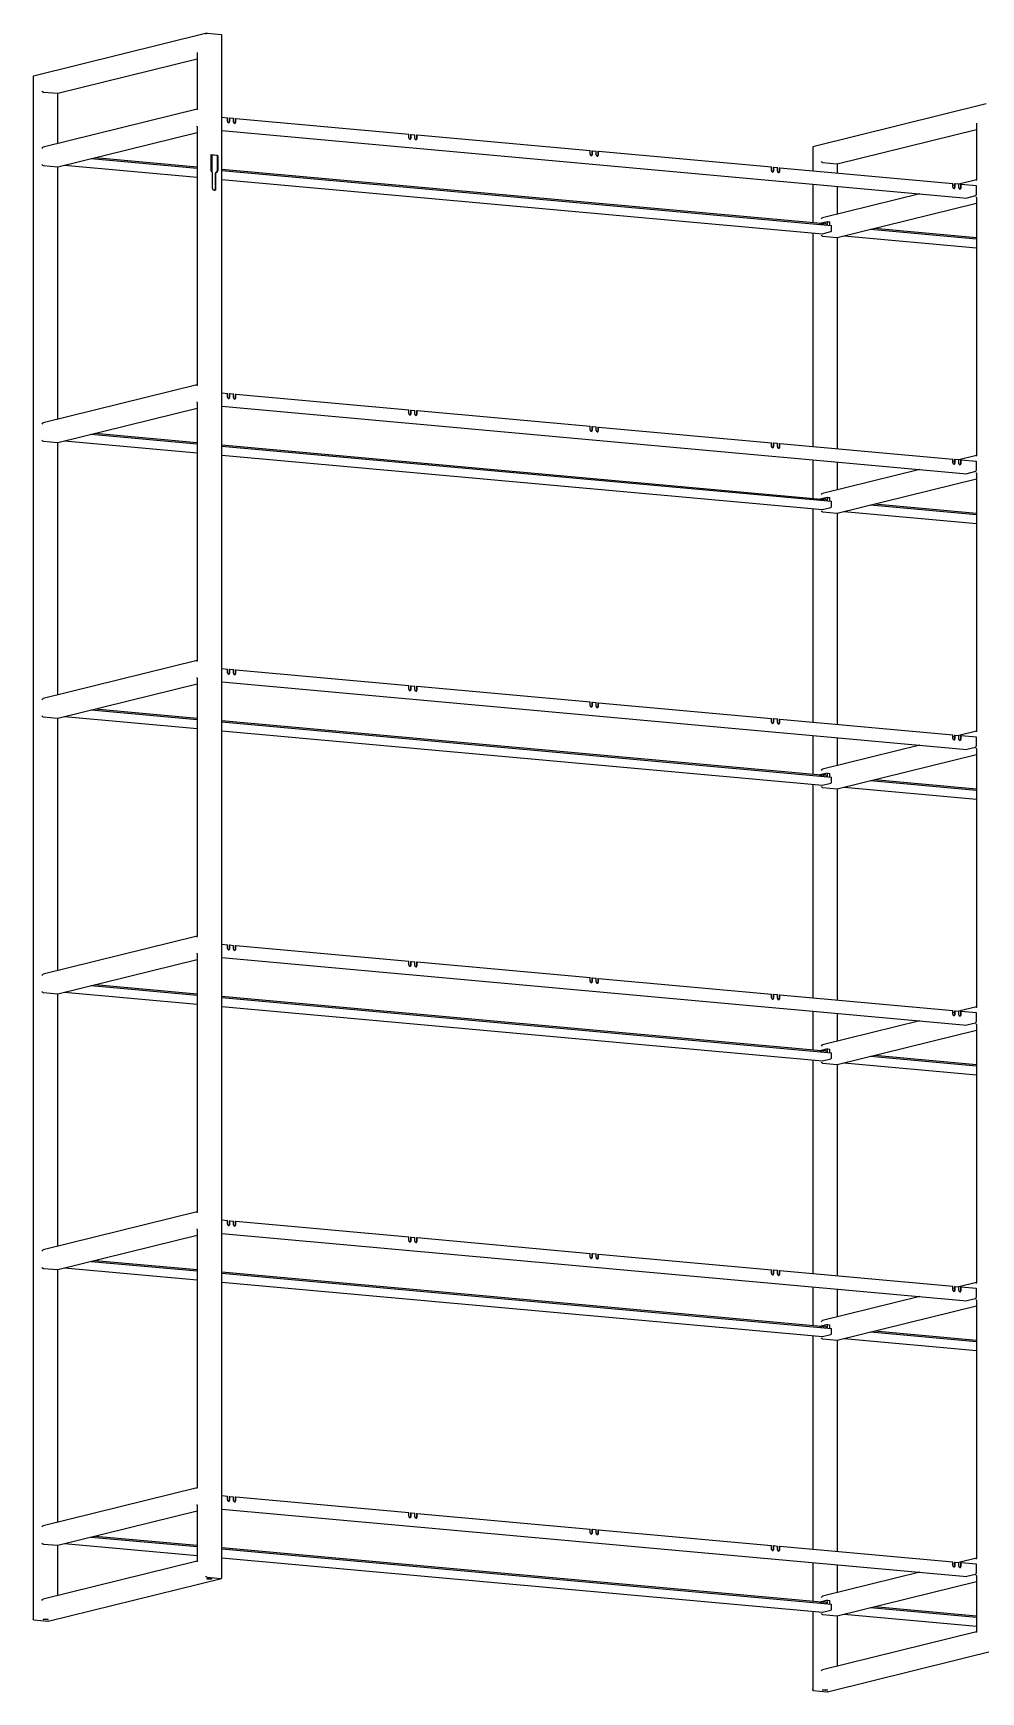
# Model space of a CAD drawing. Header units: inches. Extents: x 6 to 1987, y -21 to 287.
# Drawn here: x 578.5 to 629.4, y 53 to 142.2 of the extents above; entities that cross this region are included whole.
import ezdxf

# ---------------------------------------------------------------- set-up
doc = ezdxf.new("R2010")
doc.units = ezdxf.units.IN
doc.header["$LTSCALE"] = 12.7
doc.header["$MEASUREMENT"] = 0
doc.layers.add('Visible', color=7, linetype='Continuous', lineweight=25)

msp = doc.modelspace()

# ---------------------------------------------------------------- linework, layer by layer
at = {"layer": 'Visible'}
for p, q in [((587.79561, 142.17604), (578.47508, 139.87228)), ((587.81125, 142.17742), (588.56402, 142.10921)), ((588.59294, 59.07617), (588.59294, 142.07293)), ((587.26439, 141.09694), (587.26439, 138.07354)), ((579.77209, 138.94489), (587.26439, 140.79676)), ((578.45931, 139.85213), (578.45931, 56.85537)), ((579.00618, 139.01233), (579.75894, 138.94412)), ((579.78787, 136.24181), (579.78787, 138.94879)), ((629.71087, 138.37778), (620.39035, 136.07402)), ((587.26439, 138.08979), (578.99053, 136.04473)), ((588.59294, 137.66029), (588.90149, 137.63233)), ((588.90149, 137.43458), (588.90149, 137.63233)), ((588.99017, 137.61379), (589.02124, 137.62148)), ((588.99017, 137.61379), (588.99017, 137.41605)), ((589.02124, 137.62148), (589.22654, 137.60287)), ((589.02124, 137.42373), (589.02124, 137.62148)), ((589.22654, 137.40512), (589.22654, 137.60287)), ((589.31522, 137.58434), (589.3463, 137.59202)), ((589.31522, 137.58434), (589.31522, 137.38659)), ((589.3463, 137.59202), (598.6532, 136.74865)), ((589.3463, 137.39427), (589.3463, 137.59202)), ((579.77209, 134.98994), (587.26439, 136.84181)), ((587.26439, 137.14199), (587.26439, 123.24247)), ((588.59294, 136.94121), (628.66496, 133.30998)), ((598.6532, 136.5509), (598.6532, 136.74865)), ((598.74188, 136.73012), (598.77296, 136.7378)), ((598.74188, 136.73012), (598.74188, 136.53237)), ((598.77296, 136.7378), (598.97826, 136.71919)), ((598.77296, 136.54005), (598.77296, 136.7378)), ((598.97826, 136.52145), (598.97826, 136.71919)), ((599.06694, 136.70066), (599.09802, 136.70834)), ((599.06694, 136.70066), (599.06694, 136.50291)), ((599.09802, 136.70834), (608.40492, 135.86497)), ((599.09802, 136.5106), (599.09802, 136.70834)), ((621.68736, 135.14662), (629.17965, 136.9985)), ((629.17965, 137.29868), (629.17965, 134.27527)), ((588.35872, 135.60215), (588.01655, 135.63315)), ((608.40492, 135.66723), (608.40492, 135.86497)), ((608.4936, 135.84644), (608.52467, 135.85412)), ((608.4936, 135.84644), (608.4936, 135.64869)), ((608.52467, 135.85412), (608.72997, 135.83552)), ((608.52467, 135.65637), (608.52467, 135.85412)), ((608.72997, 135.63777), (608.72997, 135.83552)), ((608.81865, 135.81698), (608.84973, 135.82466)), ((608.81865, 135.81698), (608.81865, 135.61924)), ((608.84973, 135.82466), (618.15663, 134.9813)), ((608.84973, 135.62692), (608.84973, 135.82466)), ((620.37457, 136.05387), (620.37457, 134.78031)), ((579.00618, 135.05738), (579.75894, 134.98917)), ((579.78787, 121.41075), (579.78787, 134.99384)), ((580.14589, 135.08233), (587.26439, 134.43727)), ((581.57216, 135.43486), (587.26439, 134.91904)), ((581.78779, 135.48816), (587.26439, 134.99188)), ((587.99945, 135.61493), (587.99945, 134.81235)), ((588.32764, 135.59447), (588.00145, 135.62402)), ((588.00446, 134.79792), (588.08853, 134.69312)), ((588.07715, 134.70731), (588.07715, 135.61716)), ((588.33974, 134.75704), (588.25567, 134.66748)), ((588.37082, 134.76472), (588.28674, 134.67516)), ((588.34475, 135.57314), (588.34475, 134.77057)), ((588.37583, 135.58082), (588.37583, 134.77825)), ((588.59294, 134.87149), (620.82287, 131.95089)), ((588.59294, 134.79865), (621.38806, 131.82683)), ((618.15663, 134.78355), (618.15663, 134.9813)), ((618.24531, 134.96276), (618.27639, 134.97044)), ((618.24531, 134.96276), (618.24531, 134.76501)), ((618.27639, 134.7727), (618.27639, 134.97044)), ((618.27639, 134.97044), (618.48169, 134.95184)), ((618.48169, 134.75409), (618.48169, 134.95184)), ((618.57037, 134.93331), (618.60145, 134.94099)), ((618.57037, 134.93331), (618.57037, 134.73556)), ((618.60145, 134.94099), (627.90834, 134.09762)), ((618.60145, 134.74324), (618.60145, 134.94099)), ((620.92144, 135.21407), (621.67421, 135.14585)), ((621.70313, 134.65992), (621.70313, 135.15052)), ((588.09354, 133.84645), (588.09354, 134.67868)), ((588.25066, 133.82171), (588.25066, 134.65395)), ((588.28173, 133.8294), (588.28173, 134.66163)), ((588.59294, 134.31688), (620.89578, 131.38967)), ((620.37457, 134.06124), (620.37457, 131.99151)), ((621.70313, 132.44355), (621.70313, 133.94085)), ((627.90834, 133.89987), (627.90834, 134.09762)), ((627.99703, 133.99921), (627.90834, 133.97729)), ((627.99703, 134.07908), (628.0281, 134.08677)), ((627.99703, 134.07908), (627.99703, 133.88134)), ((628.0281, 134.08677), (628.2334, 134.06816)), ((628.0281, 133.88902), (628.0281, 134.08677)), ((629.17965, 134.29152), (628.2334, 134.05764)), ((628.2334, 133.87041), (628.2334, 134.06816)), ((628.32208, 134.04963), (628.35316, 134.05731)), ((628.32208, 134.04963), (628.32208, 133.85188)), ((628.35316, 134.05731), (629.15725, 133.98445)), ((628.35316, 133.85956), (628.35316, 134.05731)), ((629.15725, 133.98445), (629.15725, 133.49008)), ((626.13579, 133.53917), (620.9058, 132.24647)), ((621.68736, 131.19167), (629.17965, 133.04355)), ((629.12617, 133.42307), (628.67038, 133.31041)), ((629.17965, 133.34373), (629.17965, 119.44421)), ((620.37457, 131.4369), (620.37457, 119.94925)), ((621.16833, 132.03628), (620.76433, 131.93642)), ((620.76433, 131.93642), (620.76433, 131.88336)), ((620.8303, 131.90603), (620.81604, 131.87989)), ((620.9012, 131.3901), (621.35699, 131.50276)), ((621.05936, 131.93756), (620.90539, 131.95151)), ((620.92144, 131.25912), (621.67421, 131.1909)), ((621.16833, 132.03628), (621.30519, 132.02387)), ((621.16833, 131.84675), (621.16833, 132.03628)), ((621.30519, 131.83434), (621.30519, 132.02387)), ((621.38806, 131.56976), (621.38806, 131.82683)), ((621.70313, 119.82886), (621.70313, 131.19557)), ((622.06115, 131.28406), (629.17965, 130.639)), ((623.48742, 131.6366), (629.17965, 131.12078)), ((623.70305, 131.68989), (629.17965, 131.19362)), ((587.26439, 123.25872), (578.99053, 121.21367)), ((587.26439, 122.31093), (587.26439, 108.41141)), ((588.59294, 122.82922), (588.90149, 122.80126)), ((588.90149, 122.60352), (588.90149, 122.80126)), ((588.99017, 122.78273), (589.02124, 122.79041)), ((588.99017, 122.78273), (588.99017, 122.58498)), ((589.02124, 122.79041), (589.22654, 122.77181)), ((589.02124, 122.59266), (589.02124, 122.79041)), ((589.22654, 122.57406), (589.22654, 122.77181)), ((589.31522, 122.75328), (589.3463, 122.76096)), ((589.31522, 122.75328), (589.31522, 122.55553)), ((589.3463, 122.76096), (598.6532, 121.91759)), ((589.3463, 122.56321), (589.3463, 122.76096)), ((579.77209, 120.15887), (587.26439, 122.01075)), ((588.59294, 122.11015), (628.66496, 118.47892)), ((598.6532, 121.71984), (598.6532, 121.91759)), ((598.74188, 121.89905), (598.77296, 121.90673)), ((598.74188, 121.89905), (598.74188, 121.70131)), ((598.77296, 121.90673), (598.97826, 121.88813)), ((598.77296, 121.70899), (598.77296, 121.90673)), ((598.97826, 121.69038), (598.97826, 121.88813)), ((599.06694, 121.8696), (599.09802, 121.87728)), ((599.06694, 121.8696), (599.06694, 121.67185)), ((599.09802, 121.87728), (608.40492, 121.03391)), ((599.09802, 121.67953), (599.09802, 121.87728)), ((581.57216, 120.6038), (587.26439, 120.08798)), ((581.78779, 120.65709), (587.26439, 120.16082)), ((608.40492, 120.83616), (608.40492, 121.03391)), ((608.4936, 121.01538), (608.52467, 121.02306)), ((608.4936, 121.01538), (608.4936, 120.81763)), ((608.52467, 121.02306), (608.72997, 121.00445)), ((608.52467, 120.82531), (608.52467, 121.02306)), ((608.72997, 120.80671), (608.72997, 121.00445)), ((608.81865, 120.98592), (608.84973, 120.9936)), ((608.81865, 120.98592), (608.81865, 120.78817)), ((608.84973, 120.9936), (618.15663, 120.15023)), ((608.84973, 120.79585), (608.84973, 120.9936)), ((579.00618, 120.22632), (579.75894, 120.1581)), ((579.78787, 106.57968), (579.78787, 120.16277)), ((580.14589, 120.25126), (587.26439, 119.6062)), ((588.59294, 120.04043), (620.82287, 117.11983)), ((588.59294, 119.96759), (621.38806, 116.99577)), ((618.15663, 119.95248), (618.15663, 120.15023)), ((618.24531, 120.1317), (618.27639, 120.13938)), ((618.24531, 120.1317), (618.24531, 119.93395)), ((618.27639, 119.94163), (618.27639, 120.13938)), ((618.27639, 120.13938), (618.48169, 120.12078)), ((618.48169, 119.92303), (618.48169, 120.12078)), ((618.57037, 120.10224), (618.60145, 120.10992)), ((618.57037, 120.10224), (618.57037, 119.9045)), ((618.60145, 120.10992), (627.90834, 119.26655)), ((618.60145, 119.91218), (618.60145, 120.10992)), ((588.59294, 119.48581), (620.89578, 116.5586)), ((620.37457, 119.23017), (620.37457, 117.16045)), ((626.13579, 118.70811), (620.9058, 117.41541)), ((621.70313, 117.61248), (621.70313, 119.10978)), ((627.90834, 119.06881), (627.90834, 119.26655)), ((627.99703, 119.16815), (627.90834, 119.14623)), ((627.99703, 119.24802), (628.0281, 119.2557)), ((627.99703, 119.24802), (627.99703, 119.05027)), ((628.0281, 119.2557), (628.2334, 119.2371)), ((628.0281, 119.05795), (628.0281, 119.2557)), ((629.17965, 119.46046), (628.2334, 119.22657)), ((628.2334, 119.03935), (628.2334, 119.2371)), ((628.32208, 119.21857), (628.35316, 119.22625)), ((628.32208, 119.21857), (628.32208, 119.02082)), ((628.35316, 119.22625), (629.15725, 119.15338)), ((628.35316, 119.0285), (628.35316, 119.22625)), ((629.15725, 119.15338), (629.15725, 118.65901)), ((621.68736, 116.36061), (629.17965, 118.21248)), ((629.12617, 118.59201), (628.67038, 118.47935)), ((629.17965, 118.51267), (629.17965, 104.61315)), ((621.16833, 117.20521), (620.76433, 117.10536)), ((620.76433, 117.10536), (620.76433, 117.05229)), ((620.8303, 117.07497), (620.81604, 117.04882)), ((621.05936, 117.1065), (620.90539, 117.12045)), ((621.16833, 117.20521), (621.30519, 117.19281)), ((621.16833, 117.01568), (621.16833, 117.20521)), ((621.30519, 117.00328), (621.30519, 117.19281)), ((621.38806, 116.7387), (621.38806, 116.99577)), ((620.37457, 116.60583), (620.37457, 105.11818)), ((620.9012, 116.55904), (621.35699, 116.67169)), ((620.92144, 116.42805), (621.67421, 116.35984)), ((621.70313, 104.99779), (621.70313, 116.36451)), ((622.06115, 116.453), (629.17965, 115.80794)), ((623.48742, 116.80553), (629.17965, 116.28972)), ((623.70305, 116.85883), (629.17965, 116.36255)), ((587.26439, 108.42766), (578.99053, 106.38261)), ((588.59294, 107.99816), (588.90149, 107.9702)), ((588.90149, 107.77245), (588.90149, 107.9702)), ((579.77209, 105.32781), (587.26439, 107.17968)), ((587.26439, 107.47987), (587.26439, 93.58035)), ((588.59294, 107.27909), (628.66496, 103.64785)), ((588.99017, 107.95167), (589.02124, 107.95935)), ((588.99017, 107.95167), (588.99017, 107.75392)), ((589.02124, 107.95935), (589.22654, 107.94075)), ((589.02124, 107.7616), (589.02124, 107.95935)), ((589.22654, 107.743), (589.22654, 107.94075)), ((589.31522, 107.92221), (589.3463, 107.92989)), ((589.31522, 107.92221), (589.31522, 107.72446)), ((589.3463, 107.92989), (598.6532, 107.08652)), ((589.3463, 107.73215), (589.3463, 107.92989)), ((598.6532, 106.88878), (598.6532, 107.08652)), ((598.74188, 107.06799), (598.77296, 107.07567)), ((598.77296, 107.07567), (598.97826, 107.05707)), ((598.77296, 106.87792), (598.77296, 107.07567)), ((598.74188, 107.06799), (598.74188, 106.87024)), ((598.97826, 106.85932), (598.97826, 107.05707)), ((599.06694, 107.03853), (599.09802, 107.04622)), ((599.06694, 107.03853), (599.06694, 106.84079)), ((599.09802, 107.04622), (608.40492, 106.20285)), ((599.09802, 106.84847), (599.09802, 107.04622)), ((608.40492, 106.0051), (608.40492, 106.20285)), ((608.4936, 106.18431), (608.52467, 106.19199)), ((608.4936, 106.18431), (608.4936, 105.98657)), ((608.52467, 106.19199), (608.72997, 106.17339)), ((608.52467, 105.99425), (608.52467, 106.19199)), ((579.00618, 105.39525), (579.75894, 105.32704)), ((579.78787, 91.74862), (579.78787, 105.33171)), ((580.14589, 105.4202), (587.26439, 104.77514)), ((581.57216, 105.77273), (587.26439, 105.25692)), ((581.78779, 105.82603), (587.26439, 105.32975)), ((608.72997, 105.97564), (608.72997, 106.17339)), ((608.81865, 106.15486), (608.84973, 106.16254)), ((608.81865, 106.15486), (608.81865, 105.95711)), ((608.84973, 106.16254), (618.15663, 105.31917)), ((608.84973, 105.96479), (608.84973, 106.16254)), ((618.15663, 105.12142), (618.15663, 105.31917)), ((618.24531, 105.30063), (618.27639, 105.30832)), ((618.24531, 105.30063), (618.24531, 105.10289)), ((618.27639, 105.11057), (618.27639, 105.30832)), ((618.27639, 105.30832), (618.48169, 105.28971)), ((618.48169, 105.09196), (618.48169, 105.28971)), ((588.59294, 105.20936), (620.82287, 102.28876)), ((588.59294, 105.13652), (621.38806, 102.16471)), ((588.59294, 104.65475), (620.89578, 101.72754)), ((618.57037, 105.27118), (618.60145, 105.27886)), ((618.57037, 105.27118), (618.57037, 105.07343)), ((618.60145, 105.27886), (627.90834, 104.43549)), ((618.60145, 105.08111), (618.60145, 105.27886)), ((620.37457, 104.39911), (620.37457, 102.32939)), ((627.90834, 104.23774), (627.90834, 104.43549)), ((627.99703, 104.41696), (628.0281, 104.42464)), ((627.99703, 104.41696), (627.99703, 104.21921)), ((628.0281, 104.42464), (628.2334, 104.40603)), ((628.0281, 104.22689), (628.0281, 104.42464)), ((629.17965, 104.6294), (628.2334, 104.39551)), ((628.2334, 104.20829), (628.2334, 104.40603)), ((626.13579, 103.87704), (620.9058, 102.58434)), ((621.70313, 102.78142), (621.70313, 104.27872)), ((627.99703, 104.33709), (627.90834, 104.31517)), ((628.32208, 104.3875), (628.35316, 104.39518)), ((628.32208, 104.3875), (628.32208, 104.18975)), ((628.35316, 104.39518), (629.15725, 104.32232)), ((628.35316, 104.19744), (628.35316, 104.39518)), ((629.12617, 103.76094), (628.67038, 103.64829)), ((629.15725, 104.32232), (629.15725, 103.82795)), ((629.17965, 103.6816), (629.17965, 89.78208)), ((621.68736, 101.52955), (629.17965, 103.38142)), ((620.37457, 101.77477), (620.37457, 90.28712)), ((621.16833, 102.37415), (620.76433, 102.27429)), ((620.76433, 102.27429), (620.76433, 102.22123)), ((620.8303, 102.2439), (620.81604, 102.21776)), ((620.9012, 101.72797), (621.35699, 101.84063)), ((621.05936, 102.27543), (620.90539, 102.28939)), ((621.16833, 102.37415), (621.30519, 102.36175)), ((621.16833, 102.18462), (621.16833, 102.37415)), ((621.30519, 102.17222), (621.30519, 102.36175)), ((621.38806, 101.90764), (621.38806, 102.16471)), ((623.48742, 101.97447), (629.17965, 101.45865)), ((623.70305, 102.02777), (629.17965, 101.53149)), ((620.92144, 101.59699), (621.67421, 101.52878)), ((621.70313, 90.16673), (621.70313, 101.53344)), ((622.06115, 101.62194), (629.17965, 100.97688)), ((587.26439, 93.5966), (578.99053, 91.55154)), ((588.59294, 93.1671), (588.90149, 93.13914)), ((588.90149, 92.94139), (588.90149, 93.13914)), ((588.99017, 93.1206), (589.02124, 93.12829)), ((588.99017, 93.1206), (588.99017, 92.92286)), ((589.02124, 93.12829), (589.22654, 93.10968)), ((589.02124, 92.93054), (589.02124, 93.12829)), ((589.22654, 92.91193), (589.22654, 93.10968)), ((589.31522, 93.09115), (589.3463, 93.09883)), ((589.31522, 93.09115), (589.31522, 92.8934)), ((589.3463, 93.09883), (598.6532, 92.25546)), ((589.3463, 92.90108), (589.3463, 93.09883)), ((579.77209, 90.49675), (587.26439, 92.34862)), ((587.26439, 92.6488), (587.26439, 78.74928)), ((588.59294, 92.44802), (628.66496, 88.81679)), ((598.6532, 92.05771), (598.6532, 92.25546)), ((598.74188, 92.23693), (598.77296, 92.24461)), ((598.74188, 92.23693), (598.74188, 92.03918)), ((598.77296, 92.24461), (598.97826, 92.226)), ((598.77296, 92.04686), (598.77296, 92.24461)), ((598.97826, 92.02826), (598.97826, 92.226)), ((599.06694, 92.20747), (599.09802, 92.21515)), ((599.06694, 92.20747), (599.06694, 92.00972)), ((599.09802, 92.21515), (608.40492, 91.37178)), ((599.09802, 92.0174), (599.09802, 92.21515)), ((608.40492, 91.17403), (608.40492, 91.37178)), ((608.4936, 91.35325), (608.52467, 91.36093)), ((608.4936, 91.35325), (608.4936, 91.1555)), ((608.52467, 91.36093), (608.72997, 91.34233)), ((608.52467, 91.16318), (608.52467, 91.36093)), ((608.72997, 91.14458), (608.72997, 91.34233)), ((608.81865, 91.32379), (608.84973, 91.33147)), ((608.81865, 91.32379), (608.81865, 91.12605)), ((608.84973, 91.33147), (618.15663, 90.4881)), ((608.84973, 91.13373), (608.84973, 91.33147)), ((579.00618, 90.56419), (579.75894, 90.49598)), ((579.78787, 76.91756), (579.78787, 90.50064)), ((580.14589, 90.58914), (587.26439, 89.94408)), ((581.57216, 90.94167), (587.26439, 90.42585)), ((581.78779, 90.99497), (587.26439, 90.49869)), ((588.59294, 90.3783), (620.82287, 87.4577)), ((588.59294, 90.30546), (621.38806, 87.33364)), ((618.15663, 90.29036), (618.15663, 90.4881)), ((618.24531, 90.46957), (618.27639, 90.47725)), ((618.24531, 90.46957), (618.24531, 90.27182)), ((618.27639, 90.27951), (618.27639, 90.47725)), ((618.27639, 90.47725), (618.48169, 90.45865)), ((618.48169, 90.2609), (618.48169, 90.45865)), ((618.57037, 90.44012), (618.60145, 90.4478)), ((618.57037, 90.44012), (618.57037, 90.24237)), ((618.60145, 90.4478), (627.90834, 89.60443)), ((618.60145, 90.25005), (618.60145, 90.4478)), ((588.59294, 89.82368), (620.89578, 86.89648)), ((620.37457, 89.56805), (620.37457, 87.49832)), ((621.70313, 87.95036), (621.70313, 89.44766)), ((627.90834, 89.40668), (627.90834, 89.60443)), ((627.99703, 89.50602), (627.90834, 89.4841)), ((627.99703, 89.58589), (628.0281, 89.59358)), ((627.99703, 89.58589), (627.99703, 89.38815)), ((628.0281, 89.59358), (628.2334, 89.57497)), ((628.0281, 89.39583), (628.0281, 89.59358)), ((629.17965, 89.79833), (628.2334, 89.56445)), ((628.2334, 89.37722), (628.2334, 89.57497)), ((628.32208, 89.55644), (628.35316, 89.56412)), ((628.32208, 89.55644), (628.32208, 89.35869)), ((628.35316, 89.56412), (629.15725, 89.49125)), ((628.35316, 89.36637), (628.35316, 89.56412)), ((629.15725, 89.49125), (629.15725, 88.99689)), ((626.13579, 89.04598), (620.9058, 87.75328)), ((621.68736, 86.69848), (629.17965, 88.55036)), ((629.12617, 88.92988), (628.67038, 88.81722)), ((629.17965, 88.85054), (629.17965, 74.95102)), ((621.16833, 87.54309), (620.76433, 87.44323)), ((621.05936, 87.44437), (620.90539, 87.45832)), ((621.16833, 87.54309), (621.30519, 87.53068)), ((621.16833, 87.35356), (621.16833, 87.54309)), ((621.30519, 87.34115), (621.30519, 87.53068)), ((620.37457, 86.94371), (620.37457, 75.45606)), ((620.76433, 87.44323), (620.76433, 87.39017)), ((620.8303, 87.41284), (620.81604, 87.3867)), ((620.9012, 86.89691), (621.35699, 87.00957)), ((620.92144, 86.76593), (621.67421, 86.69771)), ((621.38806, 87.07657), (621.38806, 87.33364)), ((621.70313, 75.33567), (621.70313, 86.70238)), ((622.06115, 86.79087), (629.17965, 86.14581)), ((623.48742, 87.14341), (629.17965, 86.62759)), ((623.70305, 87.1967), (629.17965, 86.70043)), ((587.26439, 78.76553), (578.99053, 76.72048)), ((587.26439, 77.81774), (587.26439, 63.91822)), ((588.59294, 78.33603), (588.90149, 78.30807)), ((588.90149, 78.11033), (588.90149, 78.30807)), ((588.99017, 78.28954), (589.02124, 78.29722)), ((588.99017, 78.28954), (588.99017, 78.09179)), ((589.02124, 78.29722), (589.22654, 78.27862)), ((589.02124, 78.09947), (589.02124, 78.29722)), ((589.22654, 78.08087), (589.22654, 78.27862)), ((589.31522, 78.26008), (589.3463, 78.26777)), ((589.31522, 78.26008), (589.31522, 78.06234)), ((589.3463, 78.26777), (598.6532, 77.4244)), ((589.3463, 78.07002), (589.3463, 78.26777)), ((579.77209, 75.66568), (587.26439, 77.51756)), ((588.59294, 77.61696), (628.66496, 73.98573)), ((598.6532, 77.22665), (598.6532, 77.4244)), ((598.74188, 77.40586), (598.77296, 77.41354)), ((598.74188, 77.40586), (598.74188, 77.20812)), ((598.77296, 77.41354), (598.97826, 77.39494)), ((598.77296, 77.2158), (598.77296, 77.41354)), ((598.97826, 77.19719), (598.97826, 77.39494)), ((599.06694, 77.37641), (599.09802, 77.38409)), ((599.06694, 77.37641), (599.06694, 77.17866)), ((599.09802, 77.38409), (608.40492, 76.54072)), ((599.09802, 77.18634), (599.09802, 77.38409)), ((581.57216, 76.1106), (587.26439, 75.59479)), ((581.78779, 76.1639), (587.26439, 75.66763)), ((608.40492, 76.34297), (608.40492, 76.54072)), ((608.4936, 76.52219), (608.52467, 76.52987)), ((608.4936, 76.52219), (608.4936, 76.32444)), ((608.52467, 76.52987), (608.72997, 76.51126)), ((608.52467, 76.33212), (608.52467, 76.52987)), ((608.72997, 76.31352), (608.72997, 76.51126)), ((608.81865, 76.49273), (608.84973, 76.50041)), ((608.81865, 76.49273), (608.81865, 76.29498)), ((608.84973, 76.50041), (618.15663, 75.65704)), ((608.84973, 76.30266), (608.84973, 76.50041)), ((579.00618, 75.73313), (579.75894, 75.66491)), ((579.78787, 62.08649), (579.78787, 75.66958)), ((580.14589, 75.75807), (587.26439, 75.11301)), ((588.59294, 75.54724), (620.82287, 72.62664)), ((588.59294, 75.4744), (621.38806, 72.50258)), ((588.59294, 74.99262), (620.89578, 72.06541)), ((618.15663, 75.45929), (618.15663, 75.65704)), ((618.24531, 75.63851), (618.27639, 75.64619)), ((618.24531, 75.63851), (618.24531, 75.44076)), ((618.27639, 75.44844), (618.27639, 75.64619)), ((618.27639, 75.64619), (618.48169, 75.62759)), ((618.48169, 75.42984), (618.48169, 75.62759)), ((618.57037, 75.60905), (618.60145, 75.61673)), ((618.57037, 75.60905), (618.57037, 75.4113)), ((618.60145, 75.61673), (627.90834, 74.77336)), ((618.60145, 75.41899), (618.60145, 75.61673)), ((629.17965, 74.96727), (628.2334, 74.73338)), ((620.37457, 74.73698), (620.37457, 72.66726)), ((626.13579, 74.21492), (620.9058, 72.92222)), ((621.70313, 73.11929), (621.70313, 74.61659)), ((627.90834, 74.57562), (627.90834, 74.77336)), ((627.99703, 74.67496), (627.90834, 74.65304)), ((627.99703, 74.75483), (628.0281, 74.76251)), ((627.99703, 74.75483), (627.99703, 74.55708)), ((628.0281, 74.76251), (628.2334, 74.74391)), ((628.0281, 74.56476), (628.0281, 74.76251)), ((628.2334, 74.54616), (628.2334, 74.74391)), ((628.32208, 74.72537), (628.35316, 74.73306)), ((628.32208, 74.72537), (628.32208, 74.52763)), ((628.35316, 74.73306), (629.15725, 74.66019)), ((628.35316, 74.53531), (628.35316, 74.73306)), ((629.12617, 74.09882), (628.67038, 73.98616)), ((629.15725, 74.66019), (629.15725, 74.16582)), ((621.68736, 71.86742), (629.17965, 73.71929)), ((629.17965, 74.01948), (629.17965, 60.11996)), ((621.16833, 72.71202), (620.76433, 72.61217)), ((620.76433, 72.61217), (620.76433, 72.5591)), ((620.8303, 72.58178), (620.81604, 72.55563)), ((621.05936, 72.61331), (620.90539, 72.62726)), ((621.16833, 72.71202), (621.30519, 72.69962)), ((621.16833, 72.52249), (621.16833, 72.71202)), ((621.30519, 72.51009), (621.30519, 72.69962)), ((621.38806, 72.24551), (621.38806, 72.50258)), ((623.48742, 72.31234), (629.17965, 71.79652)), ((623.70305, 72.36564), (629.17965, 71.86936)), ((620.37457, 72.11264), (620.37457, 60.62499)), ((620.9012, 72.06584), (621.35699, 72.1785)), ((620.92144, 71.93486), (621.67421, 71.86665)), ((621.70313, 60.5046), (621.70313, 71.87132)), ((622.06115, 71.95981), (629.17965, 71.31475)), ((587.26439, 63.93447), (578.99053, 61.88942)), ((588.59294, 63.50497), (588.90149, 63.47701)), ((588.90149, 63.27926), (588.90149, 63.47701)), ((588.99017, 63.45848), (589.02124, 63.46616)), ((588.99017, 63.45848), (588.99017, 63.26073)), ((589.02124, 63.46616), (589.22654, 63.44755)), ((589.02124, 63.26841), (589.02124, 63.46616)), ((589.22654, 63.24981), (589.22654, 63.44755)), ((589.31522, 63.42902), (589.3463, 63.4367)), ((589.31522, 63.42902), (589.31522, 63.23127)), ((589.3463, 63.4367), (598.6532, 62.59333)), ((589.3463, 63.23895), (589.3463, 63.4367)), ((579.77209, 60.83462), (587.26439, 62.68649)), ((587.26439, 62.98668), (587.26439, 59.96327)), ((588.59294, 62.7859), (628.66496, 59.15466)), ((598.6532, 62.39559), (598.6532, 62.59333)), ((598.74188, 62.5748), (598.77296, 62.58248)), ((598.74188, 62.5748), (598.74188, 62.37705)), ((598.77296, 62.58248), (598.97826, 62.56388)), ((598.77296, 62.38473), (598.77296, 62.58248)), ((598.97826, 62.36613), (598.97826, 62.56388)), ((599.06694, 62.54534), (599.09802, 62.55302)), ((599.06694, 62.54534), (599.06694, 62.3476)), ((599.09802, 62.55302), (608.40492, 61.70966)), ((599.09802, 62.35528), (599.09802, 62.55302)), ((608.40492, 61.51191), (608.40492, 61.70966)), ((608.4936, 61.69112), (608.52467, 61.6988)), ((608.4936, 61.69112), (608.4936, 61.49337)), ((608.52467, 61.6988), (608.72997, 61.6802)), ((608.52467, 61.50106), (608.52467, 61.6988)), ((608.72997, 61.48245), (608.72997, 61.6802)), ((608.81865, 61.66167), (608.84973, 61.66935)), ((608.81865, 61.66167), (608.81865, 61.46392)), ((608.84973, 61.66935), (618.15663, 60.82598)), ((608.84973, 61.4716), (608.84973, 61.66935)), ((579.00618, 60.90206), (579.75894, 60.83385)), ((579.78787, 58.13154), (579.78787, 60.83852)), ((580.14589, 60.92701), (587.26439, 60.28195)), ((581.57216, 61.27954), (587.26439, 60.76372)), ((581.78779, 61.33284), (587.26439, 60.83656)), ((588.59294, 60.71617), (620.82287, 57.79557)), ((618.15663, 60.62823), (618.15663, 60.82598)), ((618.24531, 60.80744), (618.27639, 60.81513)), ((618.24531, 60.80744), (618.24531, 60.6097)), ((618.27639, 60.61738), (618.27639, 60.81513)), ((618.27639, 60.81513), (618.48169, 60.79652)), ((618.48169, 60.59877), (618.48169, 60.79652)), ((618.57037, 60.77799), (618.60145, 60.78567)), ((618.57037, 60.77799), (618.57037, 60.58024)), ((618.60145, 60.78567), (627.90834, 59.9423)), ((618.60145, 60.58792), (618.60145, 60.78567)), ((587.26439, 59.97952), (578.99053, 57.93447)), ((588.59294, 60.64333), (621.38806, 57.67152)), ((588.59294, 60.16156), (620.89578, 57.23435)), ((620.37457, 59.90592), (620.37457, 57.8362)), ((621.70313, 58.28823), (621.70313, 59.78553)), ((627.90834, 59.74455), (627.90834, 59.9423)), ((627.99703, 59.8439), (627.90834, 59.82198)), ((627.99703, 59.92377), (628.0281, 59.93145)), ((627.99703, 59.92377), (627.99703, 59.72602)), ((628.0281, 59.93145), (628.2334, 59.91284)), ((628.0281, 59.7337), (628.0281, 59.93145)), ((629.17965, 60.13621), (628.2334, 59.90232)), ((628.2334, 59.7151), (628.2334, 59.91284)), ((628.32208, 59.89431), (628.35316, 59.90199)), ((628.32208, 59.89431), (628.32208, 59.69656)), ((628.35316, 59.90199), (629.15725, 59.82913)), ((628.35316, 59.70424), (628.35316, 59.90199)), ((629.15725, 59.82913), (629.15725, 59.33476)), ((579.25664, 56.75226), (588.57717, 59.05602)), ((587.81125, 59.12347), (588.56402, 59.05526)), ((626.13579, 59.38385), (620.9058, 58.09115)), ((629.12617, 59.26775), (628.67038, 59.15509)), ((629.17965, 59.18841), (629.17965, 56.16501)), ((621.68736, 57.03636), (629.17965, 58.88823)), ((620.37457, 57.28158), (620.37457, 53.05711)), ((621.16833, 57.88096), (620.76433, 57.7811)), ((620.76433, 57.7811), (620.76433, 57.72804)), ((620.8303, 57.75071), (620.81604, 57.72457)), ((620.9012, 57.23478), (621.35699, 57.34744)), ((621.05936, 57.78224), (620.90539, 57.7962)), ((621.16833, 57.88096), (621.30519, 57.86856)), ((621.16833, 57.69143), (621.16833, 57.88096)), ((621.30519, 57.67903), (621.30519, 57.86856)), ((621.38806, 57.41444), (621.38806, 57.67152)), ((622.06115, 57.12875), (629.17965, 56.48369)), ((623.48742, 57.48128), (629.17965, 56.96546)), ((623.70305, 57.53458), (629.17965, 57.0383)), ((578.48823, 56.81909), (579.241, 56.75088)), ((620.92144, 57.1038), (621.67421, 57.03559)), ((621.70313, 54.33328), (621.70313, 57.04025)), ((629.17965, 56.18125), (620.9058, 54.1362)), ((621.17191, 52.954), (630.49243, 55.25776)), ((620.4035, 53.02083), (621.15626, 52.95262))]:
    msp.add_line(p, q, dxfattribs=at)
for centre, major_axis, ratio, start_param, end_param in [((587.78018, 142.11042), (0.04757, 0.06076), 0.60180008, 6.65419849, 8.22499482), ((588.53294, 142.04221), (0.04757, 0.06076), 0.60180008, 5.62784974, 6.65419849), ((587.32439, 141.12767), (0.04757, 0.06076), 0.60180008, 8.22499482, 8.76944239), ((578.51931, 139.82141), (0.05592, -0.04378), 0.49689318, 9.05376478, 10.34023872), ((578.9751, 139.06397), (0.05592, -0.04378), 0.49689318, 10.34023872, 11.91103505), ((579.72787, 138.99576), (0.05592, -0.04378), 0.49689318, 11.91103505, 12.19535743), ((588.96137, 137.42915), (-0.0168, 0.06795), 0.84577951, 1.28647394, 4.4280666), ((589.28642, 137.3997), (-0.0168, 0.06795), 0.84577951, 1.28647394, 4.4280666), ((598.71308, 136.54548), (-0.0168, 0.06795), 0.84577951, 1.28647394, 4.4280666), ((599.03814, 136.51602), (-0.0168, 0.06795), 0.84577951, 1.28647394, 4.4280666), ((629.23965, 137.32941), (0.04757, 0.06076), 0.60180008, 8.22499482, 8.76944239), ((578.9751, 135.97911), (0.04757, 0.06076), 0.60180008, 6.93852087, 8.22499482), ((588.01655, 135.61338), (-0.0048, 0.01942), 0.84577951, 5.99886292, 7.56965925), ((608.46479, 135.6618), (-0.0168, 0.06795), 0.84577951, 1.28647394, 4.4280666), ((608.78985, 135.63234), (-0.0168, 0.06795), 0.84577951, 1.28647394, 4.4280666), ((620.43457, 136.02314), (0.05592, -0.04378), 0.49689318, 9.05376478, 10.34023872), ((578.9751, 135.10902), (0.05592, -0.04378), 0.49689318, 10.34023872, 11.91103505), ((579.72787, 135.04081), (0.05592, -0.04378), 0.49689318, 11.91103505, 12.19535743), ((588.01655, 134.8108), (-0.0048, 0.01942), 0.84577951, 1.28647394, 2.07187211), ((588.32764, 135.57469), (-0.0048, 0.01942), 0.84577951, 4.4280666, 5.99886292), ((588.32764, 134.77212), (-0.0048, 0.01942), 0.84577951, 3.64266843, 4.4280666), ((588.35872, 135.58237), (-0.0048, 0.01942), 0.84577951, 4.4280666, 5.99886292), ((588.35872, 134.7798), (-0.0048, 0.01942), 0.84577951, 3.64266843, 4.4280666), ((618.21651, 134.77812), (-0.0168, 0.06795), 0.84577951, 1.28647394, 4.4280666), ((618.54157, 134.74867), (-0.0168, 0.06795), 0.84577951, 1.28647394, 4.4280666), ((620.89037, 135.26571), (0.05592, -0.04378), 0.49689318, 10.34023872, 11.91103505), ((621.64313, 135.1975), (0.05592, -0.04378), 0.49689318, 5.62784974, 5.91217212), ((588.07643, 134.68024), (-0.0048, 0.01942), 0.84577951, 4.4280666, 5.21346476), ((588.18764, 133.83792), (-0.02639, 0.10679), 0.84577951, 1.28647394, 4.4280666), ((588.26776, 134.6524), (-0.0048, 0.01942), 0.84577951, 0.50107578, 1.28647394), ((588.29884, 134.66008), (-0.0048, 0.01942), 0.84577951, 0.50107578, 1.28647394), ((627.96822, 133.89444), (-0.0168, 0.06795), 0.84577951, 1.28647394, 4.4280666), ((628.29328, 133.86499), (-0.0168, 0.06795), 0.84577951, 1.28647394, 4.4280666), ((588.15656, 133.83024), (-0.02639, 0.10679), 0.84577951, 3.314494, 4.4280666), ((620.89037, 132.18085), (0.04757, 0.06076), 0.60180008, 6.93852087, 8.22499482), ((620.89037, 131.31076), (0.05592, -0.04378), 0.49689318, 10.34023872, 11.91103505), ((620.9012, 131.44942), (-0.00541, -0.05976), 0.51211229, 0, 0.17513594), ((621.35699, 131.56208), (-0.00541, -0.05976), 0.51211229, 0.17513594, 1.74593227), ((621.64313, 131.24255), (0.05592, -0.04378), 0.49689318, 11.91103505, 12.19535743), ((588.96137, 122.59809), (-0.0168, 0.06795), 0.84577951, 1.28647394, 4.4280666), ((589.28642, 122.56864), (-0.0168, 0.06795), 0.84577951, 1.28647394, 4.4280666), ((598.71308, 121.71441), (-0.0168, 0.06795), 0.84577951, 1.28647394, 4.4280666), ((599.03814, 121.68496), (-0.0168, 0.06795), 0.84577951, 1.28647394, 4.4280666), ((578.9751, 121.14805), (0.04757, 0.06076), 0.60180008, 6.93852087, 8.22499482), ((608.46479, 120.83074), (-0.0168, 0.06795), 0.84577951, 1.28647394, 4.4280666), ((608.78985, 120.80128), (-0.0168, 0.06795), 0.84577951, 1.28647394, 4.4280666), ((578.9751, 120.27796), (0.05592, -0.04378), 0.49689318, 10.34023872, 11.91103505), ((579.72787, 120.20975), (0.05592, -0.04378), 0.49689318, 11.91103505, 12.19535743), ((618.21651, 119.94706), (-0.0168, 0.06795), 0.84577951, 1.28647394, 4.4280666), ((618.54157, 119.9176), (-0.0168, 0.06795), 0.84577951, 1.28647394, 4.4280666), ((627.96822, 119.06338), (-0.0168, 0.06795), 0.84577951, 1.28647394, 4.4280666), ((628.29328, 119.03392), (-0.0168, 0.06795), 0.84577951, 1.28647394, 4.4280666), ((620.89037, 117.34979), (0.04757, 0.06076), 0.60180008, 6.93852087, 8.22499482), ((620.89037, 116.4797), (0.05592, -0.04378), 0.49689318, 10.34023872, 11.91103505), ((620.9012, 116.61836), (-0.00541, -0.05976), 0.51211229, 0, 0.17513594), ((621.35699, 116.73102), (-0.00541, -0.05976), 0.51211229, 0.17513594, 1.74593227), ((621.64313, 116.41148), (0.05592, -0.04378), 0.49689318, 5.62784974, 5.91217212), ((588.96137, 107.76703), (-0.0168, 0.06795), 0.84577951, 1.28647394, 4.4280666), ((589.28642, 107.73757), (-0.0168, 0.06795), 0.84577951, 1.28647394, 4.4280666), ((578.9751, 106.31699), (0.04757, 0.06076), 0.60180008, 6.93852087, 8.22499482), ((598.71308, 106.88335), (-0.0168, 0.06795), 0.84577951, 1.28647394, 4.4280666), ((599.03814, 106.85389), (-0.0168, 0.06795), 0.84577951, 1.28647394, 4.4280666), ((578.9751, 105.4469), (0.05592, -0.04378), 0.49689318, 10.34023872, 11.91103505), ((579.72787, 105.37868), (0.05592, -0.04378), 0.49689318, 5.62784974, 5.91217212), ((608.46479, 105.99967), (-0.0168, 0.06795), 0.84577951, 1.28647394, 4.4280666), ((608.78985, 105.97022), (-0.0168, 0.06795), 0.84577951, 1.28647394, 4.4280666), ((618.21651, 105.11599), (-0.0168, 0.06795), 0.84577951, 1.28647394, 4.4280666), ((618.54157, 105.08654), (-0.0168, 0.06795), 0.84577951, 1.28647394, 4.4280666), ((627.96822, 104.23232), (-0.0168, 0.06795), 0.84577951, 1.28647394, 4.4280666), ((628.29328, 104.20286), (-0.0168, 0.06795), 0.84577951, 1.28647394, 4.4280666), ((620.89037, 102.51872), (0.04757, 0.06076), 0.60180008, 6.93852087, 8.22499482), ((620.9012, 101.7873), (-0.00541, -0.05976), 0.51211229, 0, 0.17513594), ((621.35699, 101.89995), (-0.00541, -0.05976), 0.51211229, 0.17513594, 1.74593227), ((620.89037, 101.64863), (0.05592, -0.04378), 0.49689318, 10.34023872, 11.91103505), ((621.64313, 101.58042), (0.05592, -0.04378), 0.49689318, 5.62784974, 5.91217212), ((588.96137, 92.93596), (-0.0168, 0.06795), 0.84577951, 1.28647394, 4.4280666), ((589.28642, 92.90651), (-0.0168, 0.06795), 0.84577951, 1.28647394, 4.4280666), ((598.71308, 92.05229), (-0.0168, 0.06795), 0.84577951, 1.28647394, 4.4280666), ((599.03814, 92.02283), (-0.0168, 0.06795), 0.84577951, 1.28647394, 4.4280666), ((578.9751, 91.48592), (0.04757, 0.06076), 0.60180008, 6.93852087, 8.22499482), ((608.46479, 91.16861), (-0.0168, 0.06795), 0.84577951, 1.28647394, 4.4280666), ((608.78985, 91.13915), (-0.0168, 0.06795), 0.84577951, 1.28647394, 4.4280666), ((578.9751, 90.61583), (0.05592, -0.04378), 0.49689318, 10.34023872, 11.91103505), ((579.72787, 90.54762), (0.05592, -0.04378), 0.49689318, 11.91103505, 12.19535743), ((618.21651, 90.28493), (-0.0168, 0.06795), 0.84577951, 1.28647394, 4.4280666), ((618.54157, 90.25548), (-0.0168, 0.06795), 0.84577951, 1.28647394, 4.4280666), ((627.96822, 89.40125), (-0.0168, 0.06795), 0.84577951, 1.28647394, 4.4280666), ((628.29328, 89.3718), (-0.0168, 0.06795), 0.84577951, 1.28647394, 4.4280666), ((620.89037, 87.68766), (0.04757, 0.06076), 0.60180008, 6.93852087, 8.22499482), ((620.89037, 86.81757), (0.05592, -0.04378), 0.49689318, 10.34023872, 11.91103505), ((620.9012, 86.95623), (-0.00541, -0.05976), 0.51211229, 0, 0.17513594), ((621.35699, 87.06889), (-0.00541, -0.05976), 0.51211229, 0.17513594, 1.74593227), ((621.64313, 86.74936), (0.05592, -0.04378), 0.49689318, 5.62784974, 5.91217212), ((588.96137, 78.1049), (-0.0168, 0.06795), 0.84577951, 1.28647394, 4.4280666), ((589.28642, 78.07544), (-0.0168, 0.06795), 0.84577951, 1.28647394, 4.4280666), ((598.71308, 77.22122), (-0.0168, 0.06795), 0.84577951, 1.28647394, 4.4280666), ((599.03814, 77.19177), (-0.0168, 0.06795), 0.84577951, 1.28647394, 4.4280666), ((578.9751, 76.65486), (0.04757, 0.06076), 0.60180008, 6.93852087, 8.22499482), ((608.46479, 76.33755), (-0.0168, 0.06795), 0.84577951, 1.28647394, 4.4280666), ((608.78985, 76.30809), (-0.0168, 0.06795), 0.84577951, 1.28647394, 4.4280666), ((578.9751, 75.78477), (0.05592, -0.04378), 0.49689318, 10.34023872, 11.91103505), ((579.72787, 75.71656), (0.05592, -0.04378), 0.49689318, 11.91103505, 12.19535743), ((618.21651, 75.45387), (-0.0168, 0.06795), 0.84577951, 1.28647394, 4.4280666), ((618.54157, 75.42441), (-0.0168, 0.06795), 0.84577951, 1.28647394, 4.4280666), ((627.96822, 74.57019), (-0.0168, 0.06795), 0.84577951, 1.28647394, 4.4280666), ((628.29328, 74.54073), (-0.0168, 0.06795), 0.84577951, 1.28647394, 4.4280666), ((620.89037, 72.8566), (0.04757, 0.06076), 0.60180008, 6.93852087, 8.22499482), ((620.89037, 71.98651), (0.05592, -0.04378), 0.49689318, 10.34023872, 11.91103505), ((620.9012, 72.12517), (-0.00541, -0.05976), 0.51211229, 0, 0.17513594), ((621.35699, 72.23783), (-0.00541, -0.05976), 0.51211229, 0.17513594, 1.74593227), ((621.64313, 71.91829), (0.05592, -0.04378), 0.49689318, 5.62784974, 5.91217212), ((588.96137, 63.27384), (-0.0168, 0.06795), 0.84577951, 1.28647394, 4.4280666), ((589.28642, 63.24438), (-0.0168, 0.06795), 0.84577951, 1.28647394, 4.4280666), ((578.9751, 61.8238), (0.04757, 0.06076), 0.60180008, 6.93852087, 8.22499482), ((598.71308, 62.39016), (-0.0168, 0.06795), 0.84577951, 1.28647394, 4.4280666), ((599.03814, 62.3607), (-0.0168, 0.06795), 0.84577951, 1.28647394, 4.4280666), ((578.9751, 60.95371), (0.05592, -0.04378), 0.49689318, 10.34023872, 11.91103505), ((579.72787, 60.88549), (0.05592, -0.04378), 0.49689318, 11.91103505, 12.19535743), ((608.46479, 61.50648), (-0.0168, 0.06795), 0.84577951, 1.28647394, 4.4280666), ((608.78985, 61.47703), (-0.0168, 0.06795), 0.84577951, 1.28647394, 4.4280666), ((618.21651, 60.6228), (-0.0168, 0.06795), 0.84577951, 1.28647394, 4.4280666), ((618.54157, 60.59335), (-0.0168, 0.06795), 0.84577951, 1.28647394, 4.4280666), ((627.96822, 59.73913), (-0.0168, 0.06795), 0.84577951, 1.28647394, 4.4280666), ((628.29328, 59.70967), (-0.0168, 0.06795), 0.84577951, 1.28647394, 4.4280666), ((620.89037, 58.02553), (0.04757, 0.06076), 0.60180008, 6.93852087, 8.22499482), ((620.89037, 57.15544), (0.05592, -0.04378), 0.49689318, 10.34023872, 11.91103505), ((620.9012, 57.29411), (-0.00541, -0.05976), 0.51211229, 0, 0.17513594), ((621.35699, 57.40676), (-0.00541, -0.05976), 0.51211229, 0.17513594, 1.74593227), ((621.64313, 57.08723), (0.05592, -0.04378), 0.49689318, 5.62784974, 5.91217212)]:
    msp.add_ellipse(centre, major_axis=major_axis, ratio=ratio, start_param=start_param, end_param=end_param, dxfattribs=at)
at = {"layer": 'Visible', "extrusion": (0, 0, -1)}
for centre, major_axis, ratio, start_param, end_param in [((587.32439, 138.04281), (0.05592, -0.04378), 0.49689318, 8.5093172, 9.05376478), ((588.93029, 137.42147), (0.0168, -0.06795), 0.84577951, 4.99671136, 6.00942835), ((587.32439, 137.17272), (0.04757, 0.06076), 0.60180008, 10.08011353, 10.6245611), ((589.25535, 137.39202), (0.0168, -0.06795), 0.84577951, 4.99671136, 6.00942835), ((598.682, 136.5378), (0.0168, -0.06795), 0.84577951, 4.99671136, 6.00942835), ((599.00706, 136.50834), (0.0168, -0.06795), 0.84577951, 4.99671136, 6.00942835), ((608.43372, 135.65412), (0.0168, -0.06795), 0.84577951, 4.99671136, 6.00942835), ((608.75877, 135.62466), (0.0168, -0.06795), 0.84577951, 4.99671136, 6.00942835), ((618.18543, 134.77044), (0.0168, -0.06795), 0.84577951, 4.99671136, 6.00942835), ((618.51049, 134.74098), (0.0168, -0.06795), 0.84577951, 4.99671136, 6.00942835), ((627.93715, 133.88676), (0.0168, -0.06795), 0.84577951, 4.99671136, 6.00942835), ((628.2622, 133.85731), (0.0168, -0.06795), 0.84577951, 4.99671136, 6.00942835), ((629.23965, 134.24455), (0.05592, -0.04378), 0.49689318, 8.5093172, 9.05376478), ((628.67038, 133.36974), (0.00541, 0.05976), 0.51211229, 2.96645671, 3.14159265), ((629.12617, 133.4824), (0.00541, 0.05976), 0.51211229, 1.39566038, 2.96645671), ((629.23965, 133.37446), (0.04757, 0.06076), 0.60180008, 10.08011353, 10.6245611), ((620.89005, 131.78221), (0.01534, 0.16931), 0.51211229, 5.52332656, 7.30029269), ((621.04402, 131.76825), (0.01534, 0.16931), 0.51211229, 0, 1.01710739), ((587.32439, 123.21175), (0.05592, -0.04378), 0.49689318, 8.5093172, 9.05376478), ((587.32439, 122.34166), (0.04757, 0.06076), 0.60180008, 10.08011353, 10.6245611), ((588.93029, 122.59041), (0.0168, -0.06795), 0.84577951, 4.99671136, 6.00942835), ((589.25535, 122.56095), (0.0168, -0.06795), 0.84577951, 4.99671136, 6.00942835), ((598.682, 121.70673), (0.0168, -0.06795), 0.84577951, 4.99671136, 6.00942835), ((599.00706, 121.67728), (0.0168, -0.06795), 0.84577951, 4.99671136, 6.00942835), ((608.43372, 120.82305), (0.0168, -0.06795), 0.84577951, 4.99671136, 6.00942835), ((608.75877, 120.7936), (0.0168, -0.06795), 0.84577951, 4.99671136, 6.00942835), ((618.18543, 119.93938), (0.0168, -0.06795), 0.84577951, 4.99671136, 6.00942835), ((618.51049, 119.90992), (0.0168, -0.06795), 0.84577951, 4.99671136, 6.00942835), ((627.93715, 119.0557), (0.0168, -0.06795), 0.84577951, 4.99671136, 6.00942835), ((628.2622, 119.02624), (0.0168, -0.06795), 0.84577951, 4.99671136, 6.00942835), ((629.23965, 119.41348), (0.05592, -0.04378), 0.49689318, 8.5093172, 9.05376478), ((628.67038, 118.53867), (0.00541, 0.05976), 0.51211229, 2.96645671, 3.14159265), ((629.12617, 118.65133), (0.00541, 0.05976), 0.51211229, 1.39566038, 2.96645671), ((629.23965, 118.54339), (0.04757, 0.06076), 0.60180008, 10.08011353, 10.6245611), ((620.89005, 116.95114), (0.01534, 0.16931), 0.51211229, 5.52332656, 7.30029269), ((621.04402, 116.93719), (0.01534, 0.16931), 0.51211229, 0, 1.01710739), ((587.32439, 108.38068), (0.05592, -0.04378), 0.49689318, 8.5093172, 9.05376478), ((587.32439, 107.51059), (0.04757, 0.06076), 0.60180008, 10.08011353, 10.6245611), ((588.93029, 107.75935), (0.0168, -0.06795), 0.84577951, 4.99671136, 6.00942835), ((589.25535, 107.72989), (0.0168, -0.06795), 0.84577951, 4.99671136, 6.00942835), ((598.682, 106.87567), (0.0168, -0.06795), 0.84577951, 4.99671136, 6.00942835), ((599.00706, 106.84621), (0.0168, -0.06795), 0.84577951, 4.99671136, 6.00942835), ((608.43372, 105.99199), (0.0168, -0.06795), 0.84577951, 4.99671136, 6.00942835), ((608.75877, 105.96254), (0.0168, -0.06795), 0.84577951, 4.99671136, 6.00942835), ((618.18543, 105.10831), (0.0168, -0.06795), 0.84577951, 4.99671136, 6.00942835), ((618.51049, 105.07886), (0.0168, -0.06795), 0.84577951, 4.99671136, 6.00942835), ((629.23965, 104.58242), (0.05592, -0.04378), 0.49689318, 8.5093172, 9.05376478), ((627.93715, 104.22464), (0.0168, -0.06795), 0.84577951, 4.99671136, 6.00942835), ((628.2622, 104.19518), (0.0168, -0.06795), 0.84577951, 4.99671136, 6.00942835), ((628.67038, 103.70761), (0.00541, 0.05976), 0.51211229, 2.96645671, 3.14159265), ((629.12617, 103.82027), (0.00541, 0.05976), 0.51211229, 1.39566038, 2.96645671), ((629.23965, 103.71233), (0.04757, 0.06076), 0.60180008, 10.08011353, 10.6245611), ((620.89005, 102.12008), (0.01534, 0.16931), 0.51211229, 5.52332656, 7.30029269), ((621.04402, 102.10613), (0.01534, 0.16931), 0.51211229, 0, 1.01710739), ((587.32439, 93.54962), (0.05592, -0.04378), 0.49689318, 8.5093172, 9.05376478), ((588.93029, 92.92828), (0.0168, -0.06795), 0.84577951, 4.99671136, 6.00942835), ((589.25535, 92.89883), (0.0168, -0.06795), 0.84577951, 4.99671136, 6.00942835), ((587.32439, 92.67953), (0.04757, 0.06076), 0.60180008, 10.08011353, 10.6245611), ((598.682, 92.04461), (0.0168, -0.06795), 0.84577951, 4.99671136, 6.00942835), ((599.00706, 92.01515), (0.0168, -0.06795), 0.84577951, 4.99671136, 6.00942835), ((608.43372, 91.16093), (0.0168, -0.06795), 0.84577951, 4.99671136, 6.00942835), ((608.75877, 91.13147), (0.0168, -0.06795), 0.84577951, 4.99671136, 6.00942835), ((618.18543, 90.27725), (0.0168, -0.06795), 0.84577951, 4.99671136, 6.00942835), ((618.51049, 90.24779), (0.0168, -0.06795), 0.84577951, 4.99671136, 6.00942835), ((627.93715, 89.39357), (0.0168, -0.06795), 0.84577951, 4.99671136, 6.00942835), ((628.2622, 89.36412), (0.0168, -0.06795), 0.84577951, 4.99671136, 6.00942835), ((629.23965, 89.75136), (0.05592, -0.04378), 0.49689318, 8.5093172, 9.05376478), ((628.67038, 88.87655), (0.00541, 0.05976), 0.51211229, 2.96645671, 3.14159265), ((629.12617, 88.9892), (0.00541, 0.05976), 0.51211229, 1.39566038, 2.96645671), ((629.23965, 88.88127), (0.04757, 0.06076), 0.60180008, 10.08011353, 10.6245611), ((620.89005, 87.28902), (0.01534, 0.16931), 0.51211229, 5.52332656, 7.30029269), ((621.04402, 87.27506), (0.01534, 0.16931), 0.51211229, 0, 1.01710739), ((587.32439, 78.71856), (0.05592, -0.04378), 0.49689318, 8.5093172, 9.05376478), ((587.32439, 77.84847), (0.04757, 0.06076), 0.60180008, 10.08011353, 10.6245611), ((588.93029, 78.09722), (0.0168, -0.06795), 0.84577951, 4.99671136, 6.00942835), ((589.25535, 78.06776), (0.0168, -0.06795), 0.84577951, 4.99671136, 6.00942835), ((598.682, 77.21354), (0.0168, -0.06795), 0.84577951, 4.99671136, 6.00942835), ((599.00706, 77.18409), (0.0168, -0.06795), 0.84577951, 4.99671136, 6.00942835), ((608.43372, 76.32986), (0.0168, -0.06795), 0.84577951, 4.99671136, 6.00942835), ((608.75877, 76.30041), (0.0168, -0.06795), 0.84577951, 4.99671136, 6.00942835), ((618.18543, 75.44619), (0.0168, -0.06795), 0.84577951, 4.99671136, 6.00942835), ((618.51049, 75.41673), (0.0168, -0.06795), 0.84577951, 4.99671136, 6.00942835), ((627.93715, 74.56251), (0.0168, -0.06795), 0.84577951, 4.99671136, 6.00942835), ((628.2622, 74.53305), (0.0168, -0.06795), 0.84577951, 4.99671136, 6.00942835), ((629.12617, 74.15814), (0.00541, 0.05976), 0.51211229, 1.39566038, 2.96645671), ((629.23965, 74.92029), (0.05592, -0.04378), 0.49689318, 8.5093172, 9.05376478), ((628.67038, 74.04548), (0.00541, 0.05976), 0.51211229, 2.96645671, 3.14159265), ((629.23965, 74.0502), (0.04757, 0.06076), 0.60180008, 10.08011353, 10.6245611), ((620.89005, 72.45795), (0.01534, 0.16931), 0.51211229, 5.52332656, 7.30029269), ((621.04402, 72.444), (0.01534, 0.16931), 0.51211229, 0, 1.01710739), ((587.32439, 63.88749), (0.05592, -0.04378), 0.49689318, 8.5093172, 9.05376478), ((587.32439, 63.0174), (0.04757, 0.06076), 0.60180008, 10.08011353, 10.6245611), ((588.93029, 63.26616), (0.0168, -0.06795), 0.84577951, 4.99671136, 6.00942835), ((589.25535, 63.2367), (0.0168, -0.06795), 0.84577951, 4.99671136, 6.00942835), ((598.682, 62.38248), (0.0168, -0.06795), 0.84577951, 4.99671136, 6.00942835), ((599.00706, 62.35302), (0.0168, -0.06795), 0.84577951, 4.99671136, 6.00942835), ((608.43372, 61.4988), (0.0168, -0.06795), 0.84577951, 4.99671136, 6.00942835), ((608.75877, 61.46934), (0.0168, -0.06795), 0.84577951, 4.99671136, 6.00942835), ((587.32439, 59.93254), (-0.05592, 0.04378), 0.49689318, 5.36772455, 5.91217212), ((618.18543, 60.61512), (0.0168, -0.06795), 0.84577951, 4.99671136, 6.00942835), ((618.51049, 60.58567), (0.0168, -0.06795), 0.84577951, 4.99671136, 6.00942835), ((629.23965, 60.08923), (0.05592, -0.04378), 0.49689318, 8.5093172, 9.05376478), ((587.78018, 59.17511), (-0.05592, 0.04378), 0.49689318, 3.79692822, 5.36772455), ((588.53294, 59.1069), (-0.05592, 0.04378), 0.49689318, 9.05376478, 10.08011353), ((627.93715, 59.73145), (0.0168, -0.06795), 0.84577951, 4.99671136, 6.00942835), ((628.2622, 59.70199), (0.0168, -0.06795), 0.84577951, 4.99671136, 6.00942835), ((628.67038, 59.21442), (0.00541, 0.05976), 0.51211229, 2.96645671, 3.14159265), ((629.12617, 59.32708), (0.00541, 0.05976), 0.51211229, 1.39566038, 2.96645671), ((629.23965, 59.21914), (0.04757, 0.06076), 0.60180008, 10.08011353, 10.6245611), ((578.9751, 57.86885), (0.04757, 0.06076), 0.60180008, 10.6245611, 11.91103505), ((620.89005, 57.62689), (0.01534, 0.16931), 0.51211229, 5.52332656, 7.30029269), ((621.04402, 57.61294), (0.01534, 0.16931), 0.51211229, 6.28318531, 7.30029269), ((578.51931, 56.8861), (0.04757, 0.06076), 0.60180008, 9.05376478, 10.6245611), ((579.27207, 56.81788), (0.04757, 0.06076), 0.60180008, 8.76944239, 9.05376478), ((629.23965, 56.13428), (-0.05592, 0.04378), 0.49689318, 5.36772455, 5.91217212), ((620.89037, 54.07058), (0.04757, 0.06076), 0.60180008, 10.6245611, 11.91103505), ((620.43457, 53.08783), (0.04757, 0.06076), 0.60180008, 9.05376478, 10.6245611), ((621.18734, 53.01962), (0.04757, 0.06076), 0.60180008, 8.76944239, 9.05376478)]:
    msp.add_ellipse(centre, major_axis=major_axis, ratio=ratio, start_param=start_param, end_param=end_param, dxfattribs=at)
at = {"layer": 'Visible'}
for centre in [(587.92866, 59.02535), (579.12359, 56.849), (621.03885, 53.05073)]:
    msp.add_ellipse(centre, major_axis=(0.14, 0), ratio=0.14965968, dxfattribs=at)

doc.saveas('drawing.dxf')
